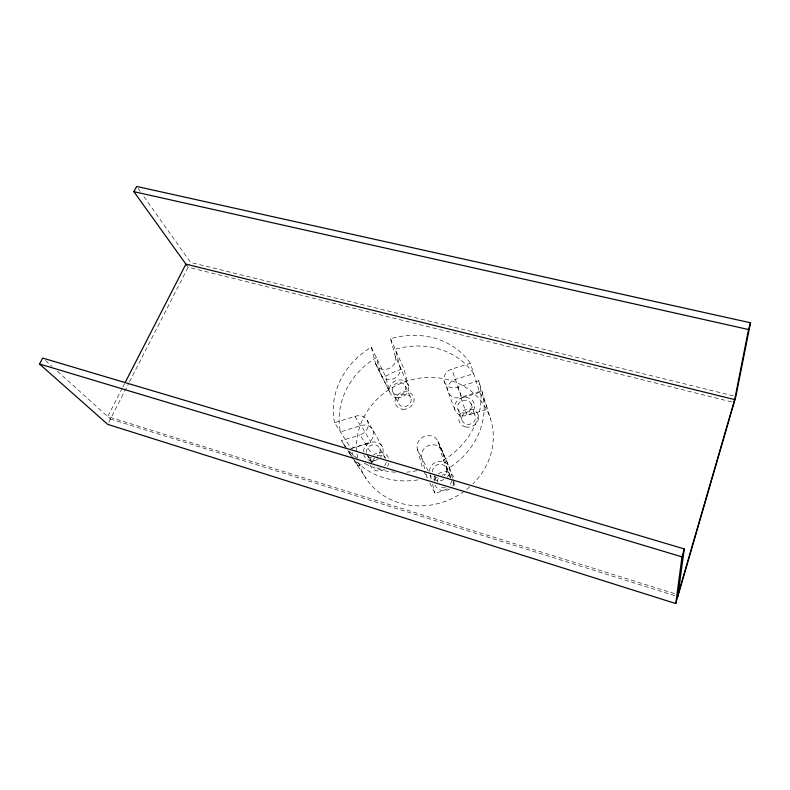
<?xml version="1.0" encoding="UTF-8"?>
<svg xmlns="http://www.w3.org/2000/svg" width="790" height="790" viewBox="0 0 790 790"><rect width="100%" height="100%" fill="white"/><g stroke="black" fill="none" stroke-linecap="round" stroke-linejoin="round"><path stroke-width="0.59" stroke-dasharray="3.95 2.96" d="M108.813 422.225L128.898 382.962M129.451 381.866L189.57 264.334M122.351 388.028L107.726 416.537L678.037 594.722M122.914 386.932L124.593 383.644M454.813 409.566L444.276 381.708A10.774 9.529 -19.6 0 1 451.762 369.088L470.425 363.272L479.619 392.433A71.199 64.178 -25.1 0 1 487.489 409.171L490.412 418.582M351.846 448.197L365.582 444A10.556 9.401 -31 0 0 373.364 431.666A10.556 9.401 -31 0 0 361.129 425.524L371.083 442.38L351.125 448.513L334.526 422.719L354.967 416.389A10.774 9.539 -30.9 0 1 367.982 422.127A10.774 9.539 -30.9 0 1 360.102 434.915L371.804 454.181M444.276 381.688A10.774 9.529 -19.6 0 0 457.805 387.169L478.681 380.711L487.489 409.171L467.137 415.422L460.718 397.39A10.566 9.401 -19.4 0 1 447.989 391.485A10.566 9.401 -19.4 0 1 455.346 379.368L473.714 373.68A73.875 65.965 -25.2 0 0 395.257 349.318L400.105 367.202L395.306 356.389L390.537 338.752A75.366 66.933 -25.2 0 1 470.425 363.272M479.619 392.433L461.943 397.884L451.752 369.078M346.632 448.621L341.438 440.682L360.102 434.935M353.861 459.671L357.811 465.715L364.871 463.552M370.757 461.755L375.507 460.303L374.272 458.269M733.466 395.889L190.548 262.428L143.099 195.456M731.718 401.922L188.109 267.198L186.45 264.897M110.462 418.996L677.781 596.588M45.484 360.546L51.893 366.313M57.384 371.251L110.452 419.006M138.141 188.455L140.264 191.457M347.936 450.606L353.199 458.664L347.975 450.754M344.114 444.839L345.398 446.814M353.821 459.701L366.214 478.681M366.728 454.141L371.833 462.417M371.952 462.594L367.903 455.998L371.725 462.338M354.967 416.389L360.497 425.731L361.05 425.543L340.441 431.923A73.875 65.965 -25.2 0 1 376.376 357.594L380.494 373.354A10.309 8.986 -25.3 0 0 392.64 379.052A10.309 8.986 -25.3 0 0 400.125 367.261L408.529 385.905L403.759 368.426L390.537 338.752M379.773 448.493L385.313 457.963M382.36 446.804L367.212 420.24M334.526 422.719A75.366 66.933 -25.2 0 1 371.31 347.195L375.447 363.173L389.598 391.791L375.961 364.555M423.904 471.383L427.173 477.841L426.205 474.326M429.78 483.026L435.014 493.375A71.199 64.178 -25.1 0 0 447.407 488.714M428.279 471.008L421.751 457.815A10.803 9.865 -24.9 0 1 429.464 445.224A10.803 9.865 -24.9 0 1 442.38 451.534L447.308 469.082A73.875 65.965 -25.2 0 0 481.831 390.872L460.797 397.36L461.35 397.173L457.805 387.169M452.492 478.138L449.619 467.947L438.381 442.489A11.021 10.023 -24.9 0 0 424.901 436.149A11.021 10.023 -24.9 0 0 417.505 449.48L421.929 458.417L421.771 457.894L425.02 469.843M392.67 391.583L398.308 403.157M371.31 347.195L385.56 376.396L389.589 391.761M433.967 475.866L436.929 481.93M405.438 386.053A6.962 6.132 -25.3 0 1 397.953 395.109A6.962 6.132 -25.3 0 1 393.785 385.342A6.962 6.132 -25.3 0 1 405.438 386.053L410.78 397.745A6.794 6.034 -25.3 0 1 403.483 406.633A6.794 6.034 -25.3 0 1 399.385 397.024A6.794 6.034 -25.3 0 1 410.78 397.745M446.36 468.075L450.962 478.325M442.41 451.574L438.391 442.479L443.378 460.264L451.1 477.545M452.986 481.772L454.408 484.942A71.199 64.178 -25.1 0 1 452.127 486.275M437.798 440.968L449.619 467.947M458.012 409.437L462.239 420.833M471.087 403.779L475.382 416.409M452.808 479.273L454.408 484.942M430.056 475.146L431.3 479.698M432.535 484.26L435.014 493.375M417.505 449.48L422.818 469.221M478.681 380.711A75.366 66.933 -25.2 0 1 443.378 460.264M416.952 470.672A75.366 66.933 -25.2 0 1 406.82 472.134M395.464 472.232A75.366 66.933 -25.2 0 1 363.923 462.881M357.327 458.496A75.366 66.933 -25.2 0 1 349.299 451.238M345.309 446.478A75.366 66.933 -25.2 0 1 341.438 440.682M417.871 479.905A73.875 65.965 -25.2 0 1 355.016 460.017M351.708 456.126A73.875 65.965 -25.2 0 1 347.906 450.656M395.306 356.389A10.507 9.115 -25.3 0 1 388.107 368.831A10.507 9.115 -25.3 0 1 375.467 363.173M357.613 457.844A69.52 63.032 -25.1 0 1 445.521 379.111A69.52 63.032 -25.1 0 1 472.953 483.855M469.764 486.847A69.52 63.032 -25.1 0 1 358.591 462.022M451.455 480.745A7.1 6.587 -24.8 0 1 449.253 485.751M445.442 487.697A7.1 6.587 -24.8 0 1 439.131 485.801M437.463 482.167A7.1 6.587 -24.8 0 1 438.549 477.871M441.867 475.096A7.1 6.587 -24.8 0 1 450.813 478.009M386.211 461.982A6.952 6.29 -31.4 0 1 383.989 466.189M380.602 468.016A6.952 6.29 -31.4 0 1 373.937 465.932M372.702 462.14A6.952 6.29 -31.4 0 1 374.174 458.19M377.156 455.889A6.952 6.29 -31.4 0 1 385.51 458.279M363.37 451.673A10.181 9.154 -31.2 0 1 377.235 442.39A10.181 9.154 -31.2 0 1 380.425 457.213M378.084 459.138A10.181 9.154 -31.2 0 1 363.815 455.04M357.811 465.715A71.199 64.178 -25.1 0 1 355.135 460.57M353.367 456.284A71.199 64.178 -25.1 0 1 351.955 451.88M385.56 376.396A71.199 64.178 -25.1 0 1 403.759 368.426M366.333 452.384A7.12 6.409 -31.2 0 1 376.208 445.116A7.12 6.409 -31.2 0 1 377.324 456.304M371.093 457.775A7.12 6.409 -31.2 0 1 369.325 457.104M429.434 471.275A10.398 9.589 -24.8 0 1 443.565 461.775A10.398 9.589 -24.8 0 1 447.259 477.111M443.98 479.57A10.398 9.589 -24.8 0 1 430.017 474.82M432.515 471.877A7.278 6.715 -24.8 0 1 442.41 464.53A7.278 6.715 -24.8 0 1 444.415 475.807M437.492 477.585A7.278 6.715 -24.8 0 1 434.421 475.916M438.45 473.882A10.152 9.401 -24.8 0 1 454.369 479.224M454.26 482.621A10.152 9.401 -24.8 0 1 452.492 486.413M449.885 488.882A10.152 9.401 -24.8 0 1 435.043 484.981M434.461 481.011A10.152 9.401 -24.8 0 1 435.665 477.071M373.354 455.159A9.934 8.986 -31.4 0 1 389.006 459.197M388.907 463.128A9.934 8.986 -31.4 0 1 387.515 466.258M384.523 469.221A9.934 8.986 -31.4 0 1 370.115 464.895M369.947 460.995A9.934 8.986 -31.4 0 1 371.132 457.825M467.097 424.368A6.962 6.29 -18.9 0 0 475.215 415.846A6.962 6.29 -18.9 0 0 463.582 414.069A6.962 6.29 -18.9 0 0 467.097 424.368M397.222 397.805A9.944 8.759 -25.3 0 0 408.262 385.095A9.944 8.759 -25.3 0 0 391.702 383.663A9.944 8.759 -25.3 0 0 397.222 397.805M461.972 415.728A10.181 9.144 -19.1 0 0 474.296 403.641A10.181 9.144 -19.1 0 0 457.43 400.56A10.181 9.144 -19.1 0 0 461.972 415.728M462.979 413.032A7.13 6.399 -19.1 0 0 471.304 404.312A7.13 6.399 -19.1 0 0 459.395 402.535A7.13 6.399 -19.1 0 0 462.979 413.032M465.784 426.956A9.944 8.976 -18.9 0 0 478.226 415.5A9.944 8.976 -18.9 0 0 461.913 411.876A9.944 8.976 -18.9 0 0 465.784 426.956M402.87 409.279A9.717 8.611 -25.3 0 0 413.516 396.738A9.717 8.611 -25.3 0 0 397.291 395.435A9.717 8.611 -25.3 0 0 402.87 409.279"/><path stroke-width="1.19" d="M675.756 603.55L681.968 556.861L684.288 548.941L42.739 358.077L39.5 364.002L107.716 424.368L675.756 603.55L735.865 396.481L750.5 322.784L136.729 186.45L133.885 191.654L186.677 265.213M677.771 596.608L684.288 548.941M734.117 402.515L748.525 329.539L750.5 322.784M678.037 594.722L734.69 399.602L185.897 264.127L125.156 382.548M133.885 191.654L748.525 329.539M39.5 364.002L681.968 556.861"/></g></svg>
